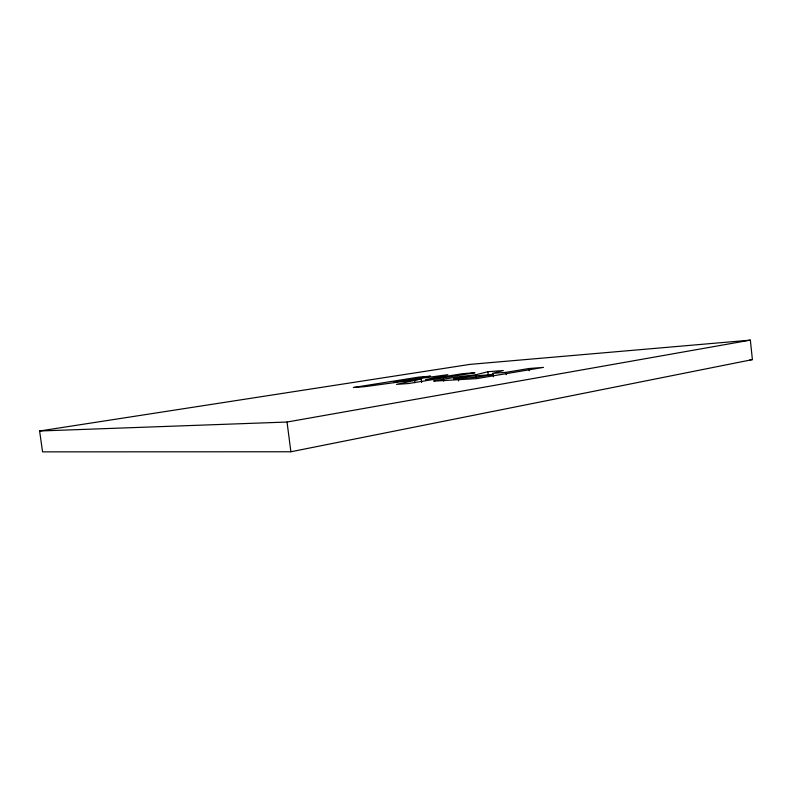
<?xml version="1.0" encoding="UTF-8"?>
<svg xmlns="http://www.w3.org/2000/svg" width="792" height="792" viewBox="0 0 792 792"><rect width="100%" height="100%" fill="white"/><g stroke="black" fill="none" stroke-linecap="round" stroke-linejoin="round"><path stroke-width="1.19" d="M475.517 374.844L487.872 371.725L503.326 370.517L492.357 373.398L505.94 372.359L528.957 368.518L543.48 367.389L476.645 378.625L433.59 381.15A26.185 1.178 -6.9 0 1 434.768 380.665L456.826 377.022A24.344 1.089 -6.9 0 1 462.815 376.259L475.517 374.844L475.784 377.061M421.215 378.962L396.495 384.387L408.563 383.526L474.903 372.735L462.409 373.705L425.552 379.685L447.876 374.705L393.614 382.071L430.571 376.18L418.899 377.091L353.341 387.506L364.617 386.694L421.215 378.962L421.651 382.496M290.882 451.767L752.4 359.608L750.351 340.134L469.933 364.389L39.6 430.997L42.56 451.866L290.882 451.767L287.041 422.037L39.6 430.997M287.041 422.037L750.351 340.134M493.159 374.497L476.071 377.348L453.489 378.804L468.498 376.447L493.159 374.497L493.426 376.794M749.935 359.786L752.4 359.608M443.47 379.002L443.738 381.219M414.652 380.358L414.939 382.744M458.36 378.645L458.637 380.942M505.94 372.359L506.207 374.636M487.872 371.725L488.298 375.339M528.957 368.518L529.214 370.745"/></g></svg>
